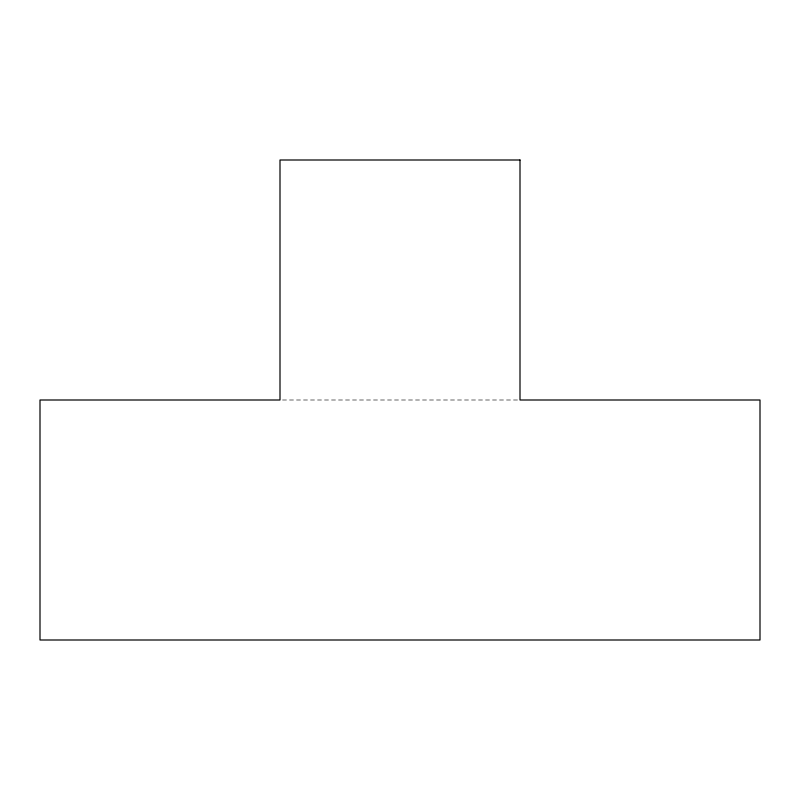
<?xml version="1.0" encoding="UTF-8"?>
<svg xmlns="http://www.w3.org/2000/svg" width="800" height="800" viewBox="0 0 800 800"><rect width="100%" height="100%" fill="white"/><g stroke="black" fill="none" stroke-linecap="round" stroke-linejoin="round"><path stroke-width="0.6" stroke-dasharray="4 3" d="M282.5 400L518.75 400"/><path stroke-width="1.2" d="M520 160L280 160L280 400L40 400L40 640L760 640L760 400L520 400L520 160"/></g></svg>
